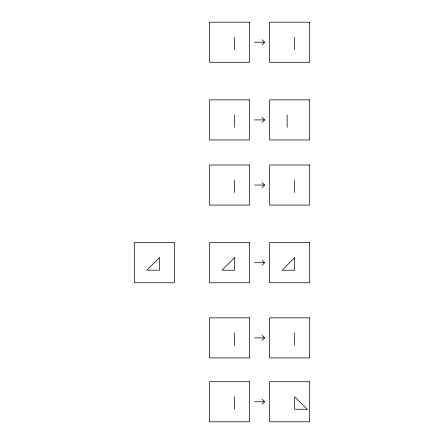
<?xml version="1.0" encoding="UTF-8"?>
<svg xmlns="http://www.w3.org/2000/svg" width="444" height="444" viewBox="0 0 444 444"><rect width="100%" height="100%" fill="white"/><g stroke="black" fill="none" stroke-linecap="round" stroke-linejoin="round"><path stroke-width="0.67" d="M262.088 44.75L264.591 42.241L262.088 39.738M262.088 122.411L264.591 119.908L262.088 117.405M262.088 187.551L264.591 185.048L262.088 182.54M262.088 265.218L264.591 262.709L262.088 260.206M262.088 340.376L264.591 337.873L262.088 335.364M262.088 404.262L264.591 401.759L262.088 399.25M254.567 42.241L264.591 42.241M254.567 119.908L264.591 119.908M254.567 185.048L264.591 185.048M254.567 262.709L264.591 262.709M254.567 337.873L264.591 337.873M254.567 401.759L264.591 401.759M294.655 37.229L294.655 49.761M294.655 180.036L294.655 192.563M294.655 332.861L294.655 345.388M287.14 114.896L287.14 127.422M234.526 37.229L234.526 49.761M234.526 114.896L234.526 127.422M234.526 180.036L234.526 192.563M234.526 332.861L234.526 345.388M234.526 396.747L234.526 409.274M159.368 257.703L146.842 270.23L159.368 270.23L159.368 257.703M234.526 257.703L222 270.23L234.526 270.23L234.526 257.703M294.655 257.703L282.129 270.23L294.655 270.23L294.655 257.703M249.561 22.2L209.474 22.2L209.474 62.288L249.561 62.288L249.561 22.2M309.684 22.2L269.602 22.2L269.602 62.288L309.684 62.288L309.684 22.2M249.561 99.867L209.474 99.867L209.474 139.949L249.561 139.949L249.561 99.867M309.684 99.867L269.602 99.867L269.602 139.949L309.684 139.949L309.684 99.867M249.561 165.002L209.474 165.002L209.474 205.089L249.561 205.089L249.561 165.002M309.684 165.002L269.602 165.002L269.602 205.089L309.684 205.089L309.684 165.002M174.398 242.668L134.316 242.668L134.316 282.756L174.398 282.756L174.398 242.668M249.561 242.668L209.474 242.668L209.474 282.756L249.561 282.756L249.561 242.668M309.684 242.668L269.602 242.668L269.602 282.756L309.684 282.756L309.684 242.668M249.561 317.826L209.474 317.826L209.474 357.914L249.561 357.914L249.561 317.826M309.684 317.826L269.602 317.826L269.602 357.914L309.684 357.914L309.684 317.826M249.561 381.712L209.474 381.712L209.474 421.8L249.561 421.8L249.561 381.712M309.684 381.712L269.602 381.712L269.602 421.8L309.684 421.8L309.684 381.712M307.181 409.274L294.655 409.274L294.655 396.747L307.181 409.274"/></g></svg>
